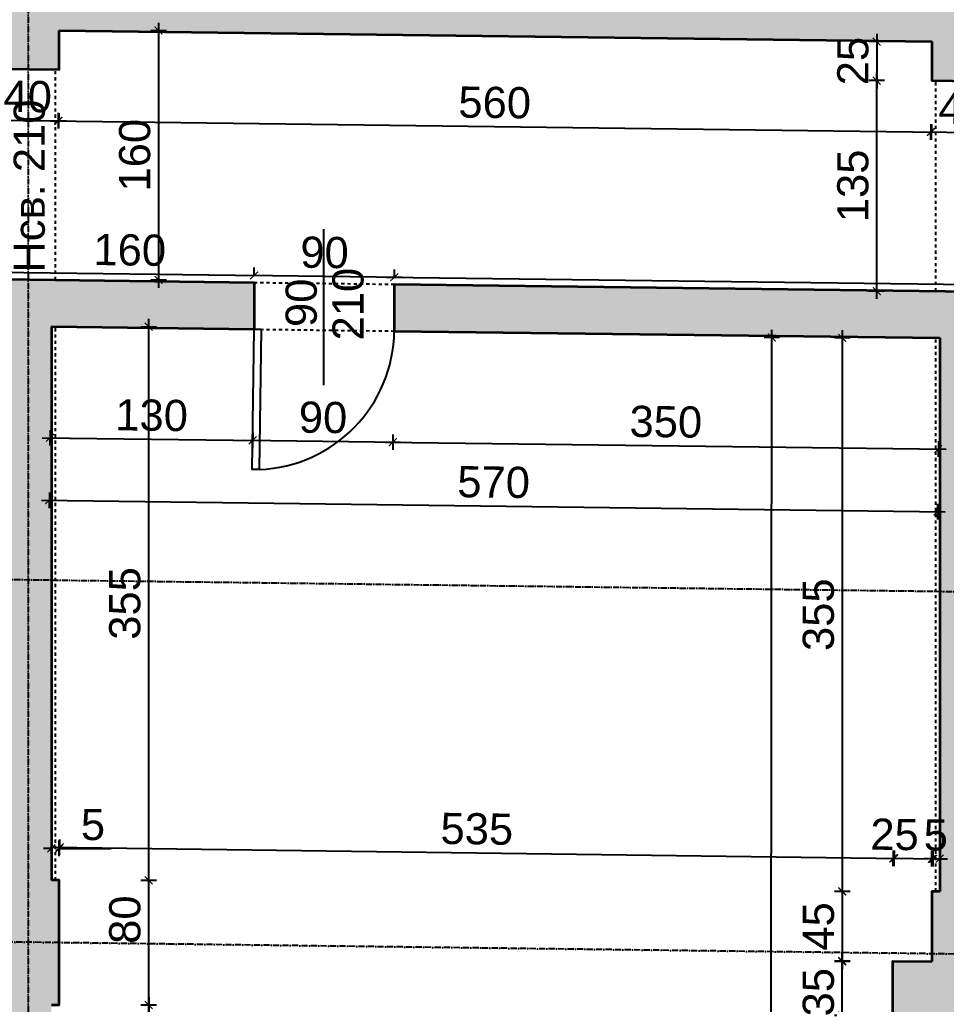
# Model space of a CAD drawing. Header units: inches. Extents: x -72385 to 39588, y -6525 to 66685.
# Drawn here: x -42330 to -41736, y 15743 to 16374 of the extents above; entities that cross this region are included whole.
import ezdxf

# ---------------------------------------------------------------- set-up
doc = ezdxf.new("R2010")
doc.units = ezdxf.units.IN
doc.header["$MEASUREMENT"] = 0
doc.linetypes.add('DashDot', pattern=[0.6, 0.4, -0.1, 0, -0.1])
doc.linetypes.add('Hidden', pattern=[0.4, 0.2, -0.2])
for name, color, linetype, lineweight in [('Врати', 251, 'Continuous', 25), ('Линия на разрез', 252, 'DashDot', 25), ('Надписи Hсв', 252, 'Continuous', 25), ('Надписи врати', 252, 'Continuous', 25), ('Надписи коти вътрешни', 252, 'Continuous', 25), ('Оси', 252, 'DashDot', 25), ('Пунктир', 253, 'Hidden', 25), ('Разрезни линии', 7, 'Continuous', 35), ('Щрих стени', 254, 'Continuous', 25)]:
    doc.layers.add(name, color=color, linetype=linetype, lineweight=lineweight)
doc.styles.add('Arial Regular', font='arial.ttf')
doc.styles.get("Standard").update_dxf_attribs({"font": 'arial.ttf'})
doc.dimstyles.new('Annotative', dxfattribs={"dimscale": 0, "dimtxt": 20, "dimasz": 5, "dimexe": 5, "dimexo": 5, "dimgap": 5, "dimtad": 1, "dimdec": 0, "dimzin": 0, "dimdsep": 46, "dimtxsty": 'Standard', "dimblk": 'ARCHTICK', "dimcen": 5, "dimdle": 5, "dimadec": 0, "dimazin": 0, "dimtfac": 1, "dimtdec": 0, "dimtofl": 0, "dimtmove": 0, "dimatfit": 3, "dimldrblk": 'ARCHTICK', "dimfxl": 5, "dimfxlon": 1, "dimtolj": 1, "dimtzin": 0, "dimarcsym": 1})

# ---------------------------------------------------------------- blocks, each defined once
blk = doc.blocks.new('_ArchTick')
at = {"color": 0, "linetype": 'ByBlock', "const_width": 0.15}
blk.add_lwpolyline([(-0.5, -0.5), (0.5, 0.5)], dxfattribs=at)
blk = doc.blocks.new('*D1072')
at = {"layer": 'Defpoints', "color": 0, "ltscale": 50, "transparency": 16777216}
for p in [(-42309.84, 16177.52), (-42179.84, 16175.87), (-42180.75, 16104.56)]:
    blk.add_point(p, dxfattribs=at)
at = {"layer": 'Надписи коти вътрешни', "color": 0, "lineweight": -2, "ltscale": 50, "transparency": 16777216}
for p, q in [((-42310.68, 16111.22), (-42310.81, 16101.22)), ((-42315.74, 16106.28), (-42175.75, 16104.5)), ((-42180.68, 16109.56), (-42180.81, 16099.56))]:
    blk.add_line(p, q, dxfattribs=at)
at = {"layer": 'Надписи коти вътрешни', "color": 0, "lineweight": -2, "ltscale": 50, "transparency": 16777216, "xscale": 5, "yscale": 5, "zscale": 5}
for p, rotation in [((-42310.75, 16106.22), 179.2706286525478), ((-42180.75, 16104.56), 359.2706286525478)]:
    blk.add_blockref('_ArchTick', p, dxfattribs=dict(at, rotation=rotation))
at = {"layer": 'Надписи коти вътрешни', "color": 0, "ltscale": 50, "transparency": 16777216, "insert": (-42245.55, 16120.61), "char_height": 20, "attachment_point": 5, "rotation": 359.27063}
blk.add_mtext('\\A1;130', dxfattribs=at)
blk = doc.blocks.new('*D1073')
at = {"layer": 'Defpoints', "color": 0, "ltscale": 50, "transparency": 16777216}
for p in [(-42179.84, 16175.87), (-42089.84, 16174.72), (-42090.75, 16103.42)]:
    blk.add_point(p, dxfattribs=at)
at = {"layer": 'Надписи коти вътрешни', "color": 0, "lineweight": -2, "ltscale": 50, "transparency": 16777216}
for p, q in [((-42180.68, 16109.56), (-42180.81, 16099.56)), ((-42090.68, 16108.42), (-42090.81, 16098.42)), ((-42185.74, 16104.63), (-42085.75, 16103.35))]:
    blk.add_line(p, q, dxfattribs=at)
at = {"layer": 'Надписи коти вътрешни', "color": 0, "lineweight": -2, "ltscale": 50, "transparency": 16777216, "xscale": 5, "yscale": 5, "zscale": 5}
for p, rotation in [((-42180.75, 16104.56), 179.2706286522197), ((-42090.75, 16103.42), 359.2706286522197)]:
    blk.add_blockref('_ArchTick', p, dxfattribs=dict(at, rotation=rotation))
at = {"layer": 'Надписи коти вътрешни', "color": 0, "ltscale": 50, "transparency": 16777216, "insert": (-42135.55, 16119.2), "char_height": 20, "attachment_point": 5, "rotation": 359.27063}
blk.add_mtext('\\A1;90', dxfattribs=at)
blk = doc.blocks.new('*D1074')
at = {"layer": 'Defpoints', "color": 0, "ltscale": 50, "transparency": 16777216}
for p in [(-42089.84, 16174.72), (-41739.84, 16170.26), (-41740.75, 16098.96)]:
    blk.add_point(p, dxfattribs=at)
at = {"layer": 'Надписи коти вътрешни', "color": 0, "lineweight": -2, "ltscale": 50, "transparency": 16777216}
for p, q in [((-42090.68, 16108.42), (-42090.81, 16098.42)), ((-42095.74, 16103.48), (-41735.75, 16098.9)), ((-41740.68, 16103.96), (-41740.81, 16093.96))]:
    blk.add_line(p, q, dxfattribs=at)
at = {"layer": 'Надписи коти вътрешни', "color": 0, "lineweight": -2, "ltscale": 50, "transparency": 16777216, "xscale": 5, "yscale": 5, "zscale": 5}
for p, rotation in [((-42090.75, 16103.42), 179.2706286525474), ((-41740.75, 16098.96), 359.2706286525474)]:
    blk.add_blockref('_ArchTick', p, dxfattribs=dict(at, rotation=rotation))
at = {"layer": 'Надписи коти вътрешни', "color": 0, "ltscale": 50, "transparency": 16777216, "insert": (-41915.55, 16116.41), "char_height": 20, "attachment_point": 5, "rotation": 359.27063}
blk.add_mtext('\\A1;350', dxfattribs=at)
blk = doc.blocks.new('*D4494')
at = {"layer": 'Defpoints', "color": 0, "ltscale": 50, "transparency": 16777216}
for p in [(-42309.84, 16177.52), (-41739.84, 16170.26), (-41741.26, 16058.88)]:
    blk.add_point(p, dxfattribs=at)
at = {"layer": 'Надписи коти вътрешни', "color": 0, "lineweight": -2, "ltscale": 50, "transparency": 16777216}
for p, q in [((-42311.19, 16071.14), (-42311.32, 16061.14)), ((-42316.25, 16066.2), (-41736.26, 16058.82)), ((-41741.19, 16063.88), (-41741.32, 16053.88))]:
    blk.add_line(p, q, dxfattribs=at)
at = {"layer": 'Надписи коти вътрешни', "color": 0, "lineweight": -2, "ltscale": 50, "transparency": 16777216, "xscale": 5, "yscale": 5, "zscale": 5}
for p, rotation in [((-42311.26, 16066.14), 179.2706286525479), ((-41741.26, 16058.88), 359.2706286525479)]:
    blk.add_blockref('_ArchTick', p, dxfattribs=dict(at, rotation=rotation))
at = {"layer": 'Надписи коти вътрешни', "color": 0, "ltscale": 50, "transparency": 16777216, "insert": (-42026.06, 16077.72), "char_height": 20, "attachment_point": 5, "rotation": 359.27063}
blk.add_mtext('\\A1;570', dxfattribs=at)
blk = doc.blocks.new('*D1075')
at = {"layer": 'Defpoints', "color": 0, "ltscale": 50, "transparency": 16777216}
for p in [(-42307.34, 16177.49), (-42247.45, 16177.49), (-42307.34, 15822.46)]:
    blk.add_point(p, dxfattribs=at)
at = {"layer": 'Надписи коти вътрешни', "color": 0, "lineweight": -2, "ltscale": 50, "transparency": 16777216}
for p, q in [((-42247.45, 15817.46), (-42247.45, 16182.49)), ((-42252.45, 16177.49), (-42242.45, 16177.49)), ((-42252.45, 15822.46), (-42242.45, 15822.46))]:
    blk.add_line(p, q, dxfattribs=at)
at = {"layer": 'Надписи коти вътрешни', "color": 0, "lineweight": -2, "ltscale": 50, "transparency": 16777216, "xscale": 5, "yscale": 5, "zscale": 5}
for p, rotation in [((-42247.45, 16177.49), 90), ((-42247.45, 15822.46), 270)]:
    blk.add_blockref('_ArchTick', p, dxfattribs=dict(at, rotation=rotation))
at = {"layer": 'Надписи коти вътрешни', "color": 0, "ltscale": 50, "transparency": 16777216, "insert": (-42262.67, 15999.97), "char_height": 20, "attachment_point": 5, "rotation": 90}
blk.add_mtext('\\A1;355', dxfattribs=at)
blk = doc.blocks.new('*D8232')
at = {"layer": 'Defpoints', "color": 0, "ltscale": 50, "transparency": 16777216}
for p in [(-42304.84, 15822.43), (-42247.45, 15822.43), (-42304.84, 15742.42)]:
    blk.add_point(p, dxfattribs=at)
at = {"layer": 'Надписи коти вътрешни', "color": 0, "lineweight": -2, "ltscale": 50, "transparency": 16777216}
for p, q in [((-42247.45, 15737.42), (-42247.45, 15827.43)), ((-42252.45, 15822.43), (-42242.45, 15822.43)), ((-42252.45, 15742.42), (-42242.45, 15742.42))]:
    blk.add_line(p, q, dxfattribs=at)
at = {"layer": 'Надписи коти вътрешни', "color": 0, "lineweight": -2, "ltscale": 50, "transparency": 16777216, "xscale": 5, "yscale": 5, "zscale": 5}
for p, rotation in [((-42247.45, 15822.43), 90), ((-42247.45, 15742.42), 270)]:
    blk.add_blockref('_ArchTick', p, dxfattribs=dict(at, rotation=rotation))
at = {"layer": 'Надписи коти вътрешни', "color": 0, "ltscale": 50, "transparency": 16777216, "insert": (-42262.66, 15797.16), "char_height": 20, "attachment_point": 5, "rotation": 90}
blk.add_mtext('\\A1;80', dxfattribs=at)
blk = doc.blocks.new('*D1076')
at = {"layer": 'Defpoints', "color": 0, "ltscale": 50, "transparency": 16777216}
for p in [(-42309.84, 15742.49), (-42309.84, 15234.94), (-42247.45, 15234.94)]:
    blk.add_point(p, dxfattribs=at)
at = {"layer": 'Надписи коти вътрешни', "color": 0, "lineweight": -2, "ltscale": 50, "transparency": 16777216}
for p, q in [((-42247.45, 15747.49), (-42247.45, 15229.94)), ((-42252.45, 15742.49), (-42242.45, 15742.49)), ((-42252.45, 15234.94), (-42242.45, 15234.94))]:
    blk.add_line(p, q, dxfattribs=at)
at = {"layer": 'Надписи коти вътрешни', "color": 0, "lineweight": -2, "ltscale": 50, "transparency": 16777216, "xscale": 5, "yscale": 5, "zscale": 5}
for p, rotation in [((-42247.45, 15742.49), 90), ((-42247.45, 15234.94), 270)]:
    blk.add_blockref('_ArchTick', p, dxfattribs=dict(at, rotation=rotation))
at = {"layer": 'Надписи коти вътрешни', "color": 0, "ltscale": 50, "transparency": 16777216, "insert": (-42262.66, 15488.72), "char_height": 20, "attachment_point": 5, "rotation": 90}
blk.add_mtext('\\A1;508', dxfattribs=at)
blk = doc.blocks.new('*D1079')
at = {"layer": 'Defpoints', "color": 0, "ltscale": 50, "transparency": 16777216}
for p in [(-41802.38, 15770.61), (-41769.84, 15770.61), (-41769.84, 15735.61)]:
    blk.add_point(p, dxfattribs=at)
at = {"layer": 'Надписи коти вътрешни', "color": 0, "lineweight": -2, "ltscale": 50, "transparency": 16777216}
for p, q in [((-41797.38, 15770.61), (-41807.38, 15770.61)), ((-41802.38, 15730.61), (-41802.38, 15775.61)), ((-41797.38, 15735.61), (-41807.38, 15735.61))]:
    blk.add_line(p, q, dxfattribs=at)
at = {"layer": 'Надписи коти вътрешни', "color": 0, "lineweight": -2, "ltscale": 50, "transparency": 16777216, "xscale": 5, "yscale": 5, "zscale": 5}
for p, rotation in [((-41802.38, 15770.61), 90), ((-41802.38, 15735.61), 270)]:
    blk.add_blockref('_ArchTick', p, dxfattribs=dict(at, rotation=rotation))
at = {"layer": 'Надписи коти вътрешни', "color": 0, "ltscale": 50, "transparency": 16777216, "insert": (-41817.6, 15750.61), "char_height": 20, "attachment_point": 5, "rotation": 90}
blk.add_mtext('\\A1;35', dxfattribs=at)
blk = doc.blocks.new('*D1080')
at = {"layer": 'Defpoints', "color": 0, "ltscale": 50, "transparency": 16777216}
for p in [(-41744.84, 15815.3), (-41802.38, 15770.3), (-41744.84, 15770.3)]:
    blk.add_point(p, dxfattribs=at)
at = {"layer": 'Надписи коти вътрешни', "color": 0, "lineweight": -2, "ltscale": 50, "transparency": 16777216}
for p, q in [((-41797.38, 15815.3), (-41807.38, 15815.3)), ((-41802.38, 15820.3), (-41802.38, 15765.3)), ((-41797.38, 15770.3), (-41807.38, 15770.3))]:
    blk.add_line(p, q, dxfattribs=at)
at = {"layer": 'Надписи коти вътрешни', "color": 0, "lineweight": -2, "ltscale": 50, "transparency": 16777216, "xscale": 5, "yscale": 5, "zscale": 5}
for p, rotation in [((-41802.38, 15815.3), 90), ((-41802.38, 15770.3), 270)]:
    blk.add_blockref('_ArchTick', p, dxfattribs=dict(at, rotation=rotation))
at = {"layer": 'Надписи коти вътрешни', "color": 0, "ltscale": 50, "transparency": 16777216, "insert": (-41817.55, 15792.8), "char_height": 20, "attachment_point": 5, "rotation": 90}
blk.add_mtext('\\A1;45', dxfattribs=at)
blk = doc.blocks.new('*D1081')
at = {"layer": 'Defpoints', "color": 0, "ltscale": 50, "transparency": 16777216}
for p in [(-41739.84, 16170.26), (-41802.38, 15815.24), (-41739.84, 15815.24)]:
    blk.add_point(p, dxfattribs=at)
at = {"layer": 'Надписи коти вътрешни', "color": 0, "lineweight": -2, "ltscale": 50, "transparency": 16777216}
for p, q in [((-41802.38, 16175.26), (-41802.38, 15810.24)), ((-41797.38, 16170.26), (-41807.38, 16170.26)), ((-41797.38, 15815.24), (-41807.38, 15815.24))]:
    blk.add_line(p, q, dxfattribs=at)
at = {"layer": 'Надписи коти вътрешни', "color": 0, "lineweight": -2, "ltscale": 50, "transparency": 16777216, "xscale": 5, "yscale": 5, "zscale": 5}
for p, rotation in [((-41802.38, 16170.26), 90), ((-41802.38, 15815.24), 270)]:
    blk.add_blockref('_ArchTick', p, dxfattribs=dict(at, rotation=rotation))
at = {"layer": 'Надписи коти вътрешни', "color": 0, "ltscale": 50, "transparency": 16777216, "insert": (-41817.6, 15992.75), "char_height": 20, "attachment_point": 5, "rotation": 90}
blk.add_mtext('\\A1;355', dxfattribs=at)
blk = doc.blocks.new('*D1083')
at = {"layer": 'Defpoints', "color": 0, "ltscale": 50, "transparency": 16777216}
for p in [(-41847.58, 16170.55), (-41755.53, 16170.46), (-41756.41, 15192.9)]:
    blk.add_point(p, dxfattribs=at)
at = {"layer": 'Надписи коти вътрешни', "color": 0, "lineweight": -2, "ltscale": 50, "transparency": 16777216}
for p, q in [((-41848.47, 15187.98), (-41847.58, 16175.55)), ((-41842.58, 16170.54), (-41852.58, 16170.55)), ((-41843.46, 15192.97), (-41853.46, 15192.98))]:
    blk.add_line(p, q, dxfattribs=at)
at = {"layer": 'Надписи коти вътрешни', "color": 0, "lineweight": -2, "ltscale": 50, "transparency": 16777216, "xscale": 5, "yscale": 5, "zscale": 5}
for p, rotation in [((-41847.58, 16170.55), 89.94863917630724), ((-41848.46, 15192.98), 269.9486391763072)]:
    blk.add_blockref('_ArchTick', p, dxfattribs=dict(at, rotation=rotation))
at = {"layer": 'Надписи коти вътрешни', "color": 0, "ltscale": 50, "transparency": 16777216, "insert": (-41863.23, 15681.78), "char_height": 20, "attachment_point": 5, "rotation": 89.94864}
blk.add_mtext('\\A1;978', dxfattribs=at)
blk = doc.blocks.new('*D1170')
at = {"layer": 'Defpoints', "color": 0, "ltscale": 50, "transparency": 16777216}
for p in [(-41744.84, 16360.34), (-41780.24, 16335.34), (-41744.84, 16335.34)]:
    blk.add_point(p, dxfattribs=at)
at = {"layer": 'Надписи коти вътрешни', "color": 0, "lineweight": -2, "ltscale": 50, "transparency": 16777216}
for p, q in [((-41780.24, 16365.34), (-41780.24, 16330.34)), ((-41775.24, 16360.34), (-41785.24, 16360.34)), ((-41775.24, 16335.34), (-41785.24, 16335.34))]:
    blk.add_line(p, q, dxfattribs=at)
at = {"layer": 'Надписи коти вътрешни', "color": 0, "lineweight": -2, "ltscale": 50, "transparency": 16777216, "xscale": 5, "yscale": 5, "zscale": 5}
for p, rotation in [((-41780.24, 16360.34), 90), ((-41780.24, 16335.34), 270)]:
    blk.add_blockref('_ArchTick', p, dxfattribs=dict(at, rotation=rotation))
at = {"layer": 'Надписи коти вътрешни', "color": 0, "ltscale": 50, "transparency": 16777216, "insert": (-41795.45, 16347.84), "char_height": 20, "attachment_point": 5, "rotation": 90}
blk.add_mtext('\\A1;25', dxfattribs=at)
blk = doc.blocks.new('*D1171')
at = {"layer": 'Defpoints', "color": 0, "ltscale": 50, "transparency": 16777216}
for p in [(-41780.24, 16335.31), (-41742.34, 16335.31), (-41739.84, 16200.27)]:
    blk.add_point(p, dxfattribs=at)
at = {"layer": 'Надписи коти вътрешни', "color": 0, "lineweight": -2, "ltscale": 50, "transparency": 16777216}
for p, q in [((-41780.24, 16195.27), (-41780.24, 16340.31)), ((-41775.24, 16335.31), (-41785.24, 16335.31)), ((-41775.24, 16200.27), (-41785.24, 16200.27))]:
    blk.add_line(p, q, dxfattribs=at)
at = {"layer": 'Надписи коти вътрешни', "color": 0, "lineweight": -2, "ltscale": 50, "transparency": 16777216, "xscale": 5, "yscale": 5, "zscale": 5}
for p, rotation in [((-41780.24, 16335.31), 90), ((-41780.24, 16200.27), 270)]:
    blk.add_blockref('_ArchTick', p, dxfattribs=dict(at, rotation=rotation))
at = {"layer": 'Надписи коти вътрешни', "color": 0, "ltscale": 50, "transparency": 16777216, "insert": (-41795.46, 16267.79), "char_height": 20, "attachment_point": 5, "rotation": 90}
blk.add_mtext('\\A1;135', dxfattribs=at)
blk = doc.blocks.new('*D4498')
at = {"layer": 'Defpoints', "color": 0, "ltscale": 50, "transparency": 16777216}
for p in [(-42304.84, 16367.47), (-42304.84, 16207.46), (-42241.12, 16207.46)]:
    blk.add_point(p, dxfattribs=at)
at = {"layer": 'Надписи коти вътрешни', "color": 0, "lineweight": -2, "ltscale": 50, "transparency": 16777216}
for p, q in [((-42241.12, 16372.47), (-42241.12, 16202.46)), ((-42246.12, 16367.47), (-42236.12, 16367.47)), ((-42246.12, 16207.46), (-42236.12, 16207.46))]:
    blk.add_line(p, q, dxfattribs=at)
at = {"layer": 'Надписи коти вътрешни', "color": 0, "lineweight": -2, "ltscale": 50, "transparency": 16777216, "xscale": 5, "yscale": 5, "zscale": 5}
for p, rotation in [((-42241.12, 16367.47), 90), ((-42241.12, 16207.46), 270)]:
    blk.add_blockref('_ArchTick', p, dxfattribs=dict(at, rotation=rotation))
at = {"layer": 'Надписи коти вътрешни', "color": 0, "ltscale": 50, "transparency": 16777216, "insert": (-42256.33, 16287.47), "char_height": 20, "attachment_point": 5, "rotation": 90}
blk.add_mtext('\\A1;160', dxfattribs=at)
blk = doc.blocks.new('*D1188')
at = {"layer": 'Defpoints', "color": 0, "ltscale": 50, "transparency": 16777216}
for p in [(-42344.84, 16342.98), (-42304.84, 16342.47), (-42305.26, 16309.55)]:
    blk.add_point(p, dxfattribs=at)
at = {"layer": 'Надписи коти вътрешни', "color": 0, "lineweight": -2, "ltscale": 50, "transparency": 16777216}
for p, q in [((-42345.19, 16315.06), (-42345.32, 16305.06)), ((-42305.19, 16314.55), (-42305.32, 16304.55)), ((-42350.26, 16310.12), (-42300.26, 16309.49))]:
    blk.add_line(p, q, dxfattribs=at)
at = {"layer": 'Надписи коти вътрешни', "color": 0, "lineweight": -2, "ltscale": 50, "transparency": 16777216, "xscale": 5, "yscale": 5, "zscale": 5}
for p, rotation in [((-42345.26, 16310.06), 179.2706286525463), ((-42305.26, 16309.55), 359.2706286525462)]:
    blk.add_blockref('_ArchTick', p, dxfattribs=dict(at, rotation=rotation))
at = {"layer": 'Надписи коти вътрешни', "color": 0, "ltscale": 50, "transparency": 16777216, "insert": (-42325.06, 16325.02), "char_height": 20, "attachment_point": 5, "rotation": 359.27063}
blk.add_mtext('\\A1;40', dxfattribs=at)
blk = doc.blocks.new('*D1189')
at = {"layer": 'Defpoints', "color": 0, "ltscale": 50, "transparency": 16777216}
for p in [(-42304.84, 16367.47), (-41744.84, 16360.34), (-41745.57, 16302.43)]:
    blk.add_point(p, dxfattribs=at)
at = {"layer": 'Надписи коти вътрешни', "color": 0, "lineweight": -2, "ltscale": 50, "transparency": 16777216}
for p, q in [((-42305.51, 16314.56), (-42305.64, 16304.56)), ((-42310.57, 16309.62), (-41740.58, 16302.36)), ((-41745.51, 16307.43), (-41745.64, 16297.43))]:
    blk.add_line(p, q, dxfattribs=at)
at = {"layer": 'Надписи коти вътрешни', "color": 0, "lineweight": -2, "ltscale": 50, "transparency": 16777216, "xscale": 5, "yscale": 5, "zscale": 5}
for p, rotation in [((-42305.57, 16309.56), 179.2706286525474), ((-41745.57, 16302.43), 359.2706286525474)]:
    blk.add_blockref('_ArchTick', p, dxfattribs=dict(at, rotation=rotation))
at = {"layer": 'Надписи коти вътрешни', "color": 0, "ltscale": 50, "transparency": 16777216, "insert": (-42025.38, 16321.2), "char_height": 20, "attachment_point": 5, "rotation": 359.27063}
blk.add_mtext('\\A1;560', dxfattribs=at)
blk = doc.blocks.new('*D1190')
at = {"layer": 'Defpoints', "color": 0, "ltscale": 50, "transparency": 16777216}
for p in [(-41744.84, 16335.34), (-41704.84, 16334.83), (-41705.26, 16301.91)]:
    blk.add_point(p, dxfattribs=at)
at = {"layer": 'Надписи коти вътрешни', "color": 0, "lineweight": -2, "ltscale": 50, "transparency": 16777216}
for p, q in [((-41745.19, 16307.42), (-41745.32, 16297.42)), ((-41705.19, 16306.91), (-41705.32, 16296.91)), ((-41750.26, 16302.49), (-41700.26, 16301.85))]:
    blk.add_line(p, q, dxfattribs=at)
at = {"layer": 'Надписи коти вътрешни', "color": 0, "lineweight": -2, "ltscale": 50, "transparency": 16777216, "xscale": 5, "yscale": 5, "zscale": 5}
for p, rotation in [((-41745.26, 16302.42), 179.2706286525463), ((-41705.26, 16301.91), 359.2706286525462)]:
    blk.add_blockref('_ArchTick', p, dxfattribs=dict(at, rotation=rotation))
at = {"layer": 'Надписи коти вътрешни', "color": 0, "ltscale": 50, "transparency": 16777216, "insert": (-41725.06, 16317.38), "char_height": 20, "attachment_point": 5, "rotation": 359.27063}
blk.add_mtext('\\A1;40', dxfattribs=at)
blk = doc.blocks.new('*D1202')
at = {"layer": 'Defpoints', "color": 0, "ltscale": 50, "transparency": 16777216}
for p in [(-42339.84, 16207.91), (-42179.84, 16205.87), (-42179.78, 16210.39)]:
    blk.add_point(p, dxfattribs=at)
at = {"layer": 'Надписи коти вътрешни', "color": 0, "lineweight": -2, "ltscale": 50, "transparency": 16777216}
for p, q in [((-42344.78, 16212.49), (-42174.78, 16210.33)), ((-42339.78, 16212.43), (-42339.72, 16217.43)), ((-42179.78, 16210.39), (-42179.72, 16215.39))]:
    blk.add_line(p, q, dxfattribs=at)
at = {"layer": 'Надписи коти вътрешни', "color": 0, "lineweight": -2, "ltscale": 50, "transparency": 16777216, "xscale": 5, "yscale": 5, "zscale": 5}
for p, rotation in [((-42339.78, 16212.43), 179.2706286525475), ((-42179.78, 16210.39), 359.2706286525475)]:
    blk.add_blockref('_ArchTick', p, dxfattribs=dict(at, rotation=rotation))
at = {"layer": 'Надписи коти вътрешни', "color": 0, "ltscale": 50, "transparency": 16777216, "insert": (-42259.59, 16226.62), "char_height": 20, "attachment_point": 5, "rotation": 359.27063}
blk.add_mtext('\\A1;160', dxfattribs=at)
blk = doc.blocks.new('*D1203')
at = {"layer": 'Defpoints', "color": 0, "ltscale": 50, "transparency": 16777216}
for p in [(-42179.84, 16205.87), (-42089.78, 16209.25), (-42089.84, 16204.72)]:
    blk.add_point(p, dxfattribs=at)
at = {"layer": 'Надписи коти вътрешни', "color": 0, "lineweight": -2, "ltscale": 50, "transparency": 16777216}
for p, q in [((-42179.78, 16210.39), (-42179.72, 16215.39)), ((-42089.78, 16209.25), (-42089.72, 16214.25)), ((-42184.78, 16210.46), (-42084.78, 16209.18))]:
    blk.add_line(p, q, dxfattribs=at)
at = {"layer": 'Надписи коти вътрешни', "color": 0, "lineweight": -2, "ltscale": 50, "transparency": 16777216, "xscale": 5, "yscale": 5, "zscale": 5}
for p, rotation in [((-42179.78, 16210.39), 179.2706286525485), ((-42089.78, 16209.25), 359.2706286525485)]:
    blk.add_blockref('_ArchTick', p, dxfattribs=dict(at, rotation=rotation))
at = {"layer": 'Надписи коти вътрешни', "color": 0, "ltscale": 50, "transparency": 16777216, "insert": (-42134.59, 16225.03), "char_height": 20, "attachment_point": 5, "rotation": 359.27063}
blk.add_mtext('\\A1;90', dxfattribs=at)
blk = doc.blocks.new('*D1204')
at = {"layer": 'Defpoints', "color": 0, "ltscale": 50, "transparency": 16777216}
for p in [(-42089.84, 16204.72), (-41142.28, 16197.18), (-41142.34, 16192.66)]:
    blk.add_point(p, dxfattribs=at)
at = {"layer": 'Надписи коти вътрешни', "color": 0, "lineweight": -2, "ltscale": 50, "transparency": 16777216}
for p, q in [((-42089.78, 16209.25), (-42089.72, 16214.25)), ((-42094.78, 16209.31), (-41137.28, 16197.12)), ((-41142.28, 16197.18), (-41142.22, 16202.18))]:
    blk.add_line(p, q, dxfattribs=at)
at = {"layer": 'Надписи коти вътрешни', "color": 0, "lineweight": -2, "ltscale": 50, "transparency": 16777216, "xscale": 5, "yscale": 5, "zscale": 5}
for p, rotation in [((-42089.78, 16209.25), 179.270628652547), ((-41142.28, 16197.18), 359.270628652547)]:
    blk.add_blockref('_ArchTick', p, dxfattribs=dict(at, rotation=rotation))
at = {"layer": 'Надписи коти вътрешни', "color": 0, "ltscale": 50, "transparency": 16777216, "insert": (-41615.84, 16218.42), "char_height": 20, "attachment_point": 5, "rotation": 359.27063}
blk.add_mtext('\\A1;948', dxfattribs=at)
blk = doc.blocks.new('*D4527')
at = {"layer": 'Defpoints', "color": 0, "ltscale": 50, "transparency": 16777216}
for p in [(-42304.84, 15842.88), (-42309.84, 15822.49), (-42304.84, 15822.49)]:
    blk.add_point(p, dxfattribs=at)
at = {"layer": 'Надписи коти вътрешни', "color": 0, "lineweight": -2, "ltscale": 50, "transparency": 16777216}
for p, q in [((-42309.84, 15837.88), (-42309.84, 15847.88)), ((-42304.84, 15837.88), (-42304.84, 15847.88)), ((-42309.84, 15842.88), (-42314.84, 15842.88)), ((-42304.84, 15842.88), (-42271.58, 15842.88))]:
    blk.add_line(p, q, dxfattribs=at)
at = {"layer": 'Надписи коти вътрешни', "color": 0, "lineweight": -2, "ltscale": 50, "transparency": 16777216, "xscale": 5, "yscale": 5, "zscale": 5}
blk.add_blockref('_ArchTick', (-42309.84, 15842.88), dxfattribs=at)
at = {"layer": 'Надписи коти вътрешни', "color": 0, "lineweight": -2, "ltscale": 50, "transparency": 16777216, "xscale": 5, "yscale": 5, "zscale": 5, "rotation": 180}
blk.add_blockref('_ArchTick', (-42304.84, 15842.88), dxfattribs=at)
at = {"layer": 'Надписи коти вътрешни', "color": 0, "ltscale": 50, "transparency": 16777216, "insert": (-42283.21, 15858.05), "char_height": 20, "attachment_point": 5}
blk.add_mtext('\\A1;5', dxfattribs=at)
blk = doc.blocks.new('*D5388')
at = {"layer": 'Defpoints', "color": 0, "ltscale": 50, "transparency": 16777216}
for p in [(-41769.55, 15836.51), (-42304.84, 15822.43), (-41769.84, 15815.3)]:
    blk.add_point(p, dxfattribs=at)
at = {"layer": 'Надписи коти вътрешни', "color": 0, "lineweight": -2, "ltscale": 50, "transparency": 16777216}
for p, q in [((-42304.62, 15838.64), (-42304.49, 15848.64)), ((-42309.55, 15843.7), (-41764.56, 15836.44)), ((-41769.62, 15831.51), (-41769.49, 15841.51))]:
    blk.add_line(p, q, dxfattribs=at)
at = {"layer": 'Надписи коти вътрешни', "color": 0, "lineweight": -2, "ltscale": 50, "transparency": 16777216, "xscale": 5, "yscale": 5, "zscale": 5}
for p, rotation in [((-42304.55, 15843.64), 179.2365498233506), ((-41769.55, 15836.51), 359.2365498233506)]:
    blk.add_blockref('_ArchTick', p, dxfattribs=dict(at, rotation=rotation))
at = {"layer": 'Надписи коти вътрешни', "color": 0, "ltscale": 50, "transparency": 16777216, "insert": (-42036.85, 15855.29), "char_height": 20, "attachment_point": 5, "rotation": 359.23655}
blk.add_mtext('\\A1;535', dxfattribs=at)
blk = doc.blocks.new('*D1587')
at = {"layer": 'Defpoints', "color": 0, "ltscale": 50, "transparency": 16777216}
for p in [(-41744.84, 15836.19), (-41744.84, 15815.3), (-41739.84, 15815.24)]:
    blk.add_point(p, dxfattribs=at)
at = {"layer": 'Надписи коти вътрешни', "color": 0, "lineweight": -2, "ltscale": 50, "transparency": 16777216}
for p, q in [((-41744.84, 15831.19), (-41744.84, 15841.19)), ((-41739.84, 15831.19), (-41739.84, 15841.19)), ((-41744.84, 15836.19), (-41749.84, 15836.19)), ((-41739.84, 15836.19), (-41734.84, 15836.19))]:
    blk.add_line(p, q, dxfattribs=at)
at = {"layer": 'Надписи коти вътрешни', "color": 0, "lineweight": -2, "ltscale": 50, "transparency": 16777216, "xscale": 5, "yscale": 5, "zscale": 5}
blk.add_blockref('_ArchTick', (-41744.84, 15836.19), dxfattribs=at)
at = {"layer": 'Надписи коти вътрешни', "color": 0, "lineweight": -2, "ltscale": 50, "transparency": 16777216, "xscale": 5, "yscale": 5, "zscale": 5, "rotation": 180}
blk.add_blockref('_ArchTick', (-41739.84, 15836.19), dxfattribs=at)
at = {"layer": 'Надписи коти вътрешни', "color": 0, "ltscale": 50, "transparency": 16777216, "insert": (-41742.34, 15851.36), "char_height": 20, "attachment_point": 5}
blk.add_mtext('\\A1;5', dxfattribs=at)
blk = doc.blocks.new('*D1591')
at = {"layer": 'Defpoints', "color": 0, "ltscale": 50, "transparency": 16777216}
for p in [(-41744, 15836.18), (-41769.84, 15770.61), (-41744.84, 15770.3)]:
    blk.add_point(p, dxfattribs=at)
at = {"layer": 'Надписи коти вътрешни', "color": 0, "lineweight": -2, "ltscale": 50, "transparency": 16777216}
for p, q in [((-41769.06, 15831.5), (-41768.93, 15841.5)), ((-41744.06, 15831.18), (-41743.93, 15841.18)), ((-41774, 15836.56), (-41739, 15836.11))]:
    blk.add_line(p, q, dxfattribs=at)
at = {"layer": 'Надписи коти вътрешни', "color": 0, "lineweight": -2, "ltscale": 50, "transparency": 16777216, "xscale": 5, "yscale": 5, "zscale": 5}
for p, rotation in [((-41769, 15836.5), 179.2706286525377), ((-41744, 15836.18), 359.2706286525377)]:
    blk.add_blockref('_ArchTick', p, dxfattribs=dict(at, rotation=rotation))
at = {"layer": 'Надписи коти вътрешни', "color": 0, "ltscale": 50, "transparency": 16777216, "insert": (-41768.8, 15851.71), "char_height": 20, "attachment_point": 5, "rotation": 359.27063}
blk.add_mtext('\\A1;25', dxfattribs=at)

msp = doc.modelspace()

# ---------------------------------------------------------------- hatches: boundary and pattern name
at = {"layer": 'Щрих стени', "ltscale": 10}
h = msp.add_hatch(color=256, dxfattribs=at)
h.dxf.hatch_style = 1
h.paths.add_polyline_path([(-42607.34, 17003.88), (-42642.34, 17004.32), (-42642.34, 16969.32), (-42607.34, 16968.87)])
h.paths.add_polyline_path([(-42307.34, 17000.06), (-42342.34, 17000.5), (-42342.34, 16930.5), (-42307.34, 16930.05)])
h.paths.add_polyline_path([(-42007.34, 16996.24), (-42042.34, 16996.68), (-42042.34, 16961.68), (-42007.34, 16961.23)])
h.paths.add_polyline_path([(-41669.84, 16389.39), (-41704.84, 16389.84), (-41704.84, 16414.84), (-41724.84, 16415.09), (-41724.84, 16485.1), (-41739.84, 16485.29), (-41739.84, 16415.28), (-41744.84, 16415.35), (-41769.84, 16415.67), (-41769.84, 16390.66), (-42304.84, 16397.48), (-42304.84, 16422.48), (-42344.84, 16422.99), (-42344.84, 16397.98), (-42534.84, 16400.4), (-42534.84, 16370.4), (-42344.84, 16367.98), (-42344.84, 16342.98), (-42304.84, 16342.47), (-42304.84, 16367.47), (-41744.84, 16360.34), (-41744.84, 16335.34), (-41704.84, 16334.83), (-41704.84, 16359.83), (-41669.84, 16359.39)])
h.paths.add_polyline_path([(-41707.34, 16992.42), (-41742.34, 16992.86), (-41742.34, 16922.86), (-41739.84, 16922.83), (-41739.84, 16575.3), (-41724.84, 16575.11), (-41724.84, 16922.63), (-41707.34, 16922.41)])
h.paths.add_polyline_path([(-41407.34, 16988.6), (-41442.34, 16989.04), (-41442.34, 16954.04), (-41407.34, 16953.6)])
h.paths.add_polyline_path([(-41112.34, 16949.84), (-40882.34, 16946.91), (-40882.34, 16966.91), (-40907.34, 16967.23), (-40907.34, 16982.23), (-41142.34, 16985.22), (-41142.34, 16407.93), (-41144.84, 16407.96), (-41144.84, 16382.71), (-41579.84, 16388.25), (-41579.84, 16358.24), (-41144.84, 16352.71), (-41144.84, 16327.96), (-41104.84, 16327.45), (-41104.84, 16352.2), (-40962.34, 16350.38), (-40962.34, 15907.85), (-40932.34, 15907.46), (-40932.34, 16757.53), (-40917.34, 16757.34), (-40917.34, 16787.34), (-40962.34, 16787.92), (-40962.34, 16380.38), (-41104.84, 16382.2), (-41104.84, 16407.46), (-41112.34, 16407.55), (-41112.34, 16759.82), (-41102.34, 16759.7), (-41102.34, 16789.7), (-41112.34, 16789.83)])
h.paths.add_polyline_path([(-40222.34, 16973.51), (-40717.34, 16979.81), (-40717.34, 16964.81), (-40742.34, 16965.13), (-40742.34, 16945.13), (-40692.34, 16944.49), (-40692.34, 16939.49), (-40662.34, 16939.11), (-40662.34, 16944.11), (-40257.34, 16938.96), (-40257.34, 16638.93), (-40222.34, 16638.49)])
h.paths.add_polyline_path([(-40662.34, 16809.1), (-40692.34, 16809.48), (-40692.34, 16784.48), (-40817.34, 16786.07), (-40817.34, 16756.07), (-40452.34, 16751.42), (-40452.34, 15916.35), (-40422.34, 15915.97), (-40422.34, 16781.04), (-40662.34, 16784.1)])
h.paths.add_polyline_path([(-40634.84, 16383.72), (-40724.84, 16384.86), (-40724.84, 16339.86), (-40634.84, 16338.71)], flags=17)
h.paths.add_polyline_path([(-40857.34, 15781.5), (-40932.34, 15782.45), (-40932.34, 15807.46), (-40962.34, 15807.84), (-40962.34, 15782.84), (-40987.34, 15783.15), (-40987.34, 15753.15), (-40857.34, 15751.5)])
h.paths.add_polyline_path([(-40222.34, 16498.47), (-40257.34, 16498.92), (-40257.34, 15773.86), (-40422.34, 15775.96), (-40422.34, 15815.96), (-40452.34, 15816.35), (-40452.34, 15776.34), (-40767.34, 15780.35), (-40767.34, 15750.35), (-40207.34, 15743.22), (-40207.34, 15763.22), (-40222.34, 15763.41)])
h = msp.add_hatch(color=256, dxfattribs=at)
h.dxf.hatch_style = 1
h.paths.add_polyline_path([(-41112.34, 16207.28), (-41142.34, 16207.66), (-41142.34, 16192.66), (-42089.84, 16204.72), (-42089.84, 16174.72), (-41739.84, 16170.26), (-41739.84, 15815.24), (-41744.84, 15815.3), (-41744.84, 15770.3), (-41769.84, 15770.61), (-41769.84, 15735.61), (-41744.84, 15735.29), (-41739.84, 15735.23), (-41739.84, 15227.69), (-41742.34, 15227.72), (-41742.34, 15157.71), (-41707.34, 15157.27), (-41707.34, 15227.27), (-41709.84, 15227.31), (-41709.84, 15734.85), (-41704.84, 15734.78), (-41704.84, 15814.79), (-41709.84, 15814.85), (-41709.84, 16169.88), (-41142.34, 16162.66), (-41142.34, 16105.15), (-41197.34, 16105.85), (-41197.34, 16025.85), (-41142.34, 16025.15), (-41142.34, 15807.63), (-41144.84, 15807.66), (-41144.84, 15727.65), (-41142.34, 15727.62), (-41142.34, 15680.12), (-41112.34, 15679.74), (-41112.34, 15754.74), (-41087.34, 15754.42), (-41087.34, 15804.43), (-41112.34, 15804.75)])
h.paths.add_polyline_path([(-42304.84, 15822.43), (-42309.84, 15822.49), (-42309.84, 16177.52), (-42179.84, 16175.87), (-42179.84, 16205.87), (-42339.84, 16207.91), (-42339.84, 16177.9), (-43379.84, 16191.14), (-43379.84, 16161.14), (-42339.84, 16147.9), (-42339.84, 15822.87), (-42344.84, 15822.94), (-42344.84, 15742.93), (-42339.84, 15742.87), (-42339.84, 15235.33), (-42342.34, 15235.36), (-42342.34, 15165.35), (-42307.34, 15164.91), (-42307.34, 15234.91), (-42309.84, 15234.94), (-42309.84, 15742.49), (-42304.84, 15742.42)])
h.paths.add_polyline_path([(-42904.84, 15830.07), (-42944.84, 15830.58), (-42944.84, 15785.57), (-42969.84, 15785.89), (-42969.84, 15750.89), (-42944.84, 15750.57), (-42944.84, 15750.57), (-42904.84, 15750.06)], flags=17)
h.paths.add_polyline_path([(-43207.34, 15211.37), (-43242.34, 15211.81), (-43242.34, 15176.81), (-43207.34, 15176.36)], flags=17)
h.paths.add_polyline_path([(-42907.34, 15242.55), (-42942.34, 15243), (-42942.34, 15172.99), (-42907.34, 15172.55)], flags=17)
h.paths.add_polyline_path([(-42607.34, 15203.73), (-42642.34, 15204.17), (-42642.34, 15169.17), (-42607.34, 15168.73)], flags=17)
h.paths.add_polyline_path([(-42007.34, 15196.09), (-42042.34, 15196.54), (-42042.34, 15161.53), (-42007.34, 15161.09)], flags=17)
h.paths.add_polyline_path([(-41407.34, 15188.45), (-41442.34, 15188.9), (-41442.34, 15153.9), (-41407.34, 15153.45)])

# ---------------------------------------------------------------- linework, layer by layer
at = {"layer": 'Врати', "ltscale": 50}
msp.add_lwpolyline([(-42179.84, 16175.87), (-42175.34, 16175.81), (-42176.48, 16085.81), (-42180.98, 16085.87)], close=True, dxfattribs=at)
msp.add_arc((-42179.84, 16175.87), 90.01, 272.13661, 359.27063, dxfattribs=at)
at = {"layer": 'Линия на разрез', "ltscale": 10}
msp.add_lwpolyline([(-52477.21, 16144.44), (-41314.83, 16002.34), (-41314.83, 15502.3), (-40082.38, 15486.61)], dxfattribs=at)
at = {"layer": 'Надписи врати', "ltscale": 50}
msp.add_line((-42135.07, 16139.99), (-42135.07, 16239.99), dxfattribs=at)
at = {"layer": 'Оси', "ltscale": 10}
msp.add_line((-42324.84, 17382.81), (-42324.84, 14782.6), dxfattribs=at)
msp.add_lwpolyline([(-39839.84, 15751.04), (-51384.84, 15898.02), (-51384.84, 16028.03), (-52699.84, 16044.77)], dxfattribs=at)
at = {"layer": 'Пунктир', "ltscale": 10}
for p, q in [((-42307.34, 16207.49), (-42307.34, 16342.5)), ((-41742.34, 16200.3), (-41742.34, 16335.31)), ((-42179.84, 16205.87), (-42089.84, 16204.72)), ((-42307.34, 15822.46), (-42307.34, 16177.49)), ((-42179.84, 16175.87), (-42089.84, 16174.72)), ((-41742.34, 15815.27), (-41742.34, 16170.3))]:
    msp.add_line(p, q, dxfattribs=at)
at = {"layer": 'Разрезни линии', "ltscale": 50}
for p, q in [((-42304.84, 16367.47), (-41744.84, 16360.34)), ((-42339.84, 16207.91), (-42179.84, 16205.87)), ((-42179.84, 16205.87), (-42179.84, 16175.87)), ((-42089.84, 16204.72), (-41142.34, 16192.66)), ((-42089.84, 16204.72), (-42089.84, 16174.72)), ((-42309.84, 16177.52), (-42309.84, 15822.49)), ((-42309.84, 16177.52), (-42179.84, 16175.87)), ((-42089.84, 16174.72), (-41739.84, 16170.26)), ((-41739.84, 16170.26), (-41739.84, 15815.24))]:
    msp.add_line(p, q, dxfattribs=at)
for points in [[(-42344.84, 16367.98), (-42344.84, 16342.98), (-42304.84, 16342.47), (-42304.84, 16367.47)], [(-41744.84, 16360.34), (-41744.84, 16335.34), (-41704.84, 16334.83), (-41704.84, 16359.83)], [(-42309.84, 15742.49), (-42304.84, 15742.42), (-42304.84, 15822.43), (-42309.84, 15822.49)], [(-41739.84, 15815.24), (-41744.84, 15815.3), (-41744.84, 15770.3)], [(-41744.84, 15735.29), (-41744.84, 15735.29), (-41769.84, 15735.61), (-41769.84, 15770.61), (-41744.84, 15770.3)]]:
    msp.add_lwpolyline(points, dxfattribs=at)

# ---------------------------------------------------------------- texts
at = {"layer": 'Надписи Hсв', "ltscale": 100, "insert": (-42334.12, 16212.1), "char_height": 20, "width": 180.4891, "attachment_point": 1, "rotation": 90, "style": 'Arial Regular'}
msp.add_mtext('\\pxt8;Hсв. 210', dxfattribs=at)
at = {"layer": 'Надписи врати', "ltscale": 100, "char_height": 20, "width": 180.4891, "attachment_point": 1, "rotation": 90, "style": 'Arial Regular'}
for s, insert in [('210', (-42129.58, 16168.65)), ('90', (-42159.58, 16177.27))]:
    msp.add_mtext(s, dxfattribs=dict(at, insert=insert))

# ---------------------------------------------------------------- dimensions: what is measured, and where the dimension line sits
at = {"layer": 'Надписи коти вътрешни', "ltscale": 50}
for base, p1, p2, picture, middle in [((-42241.12, 16207.46), (-42304.84, 16367.47), (-42304.84, 16207.46), '*D4498', (-42256.33, 16287.47)), ((-41780.24, 16335.31), (-41739.84, 16200.27), (-41742.34, 16335.31), '*D1171', (-41795.46, 16267.79)), ((-42247.45, 16177.49), (-42307.34, 15822.46), (-42307.34, 16177.49), '*D1075', (-42262.67, 15999.97)), ((-41802.38, 15815.24), (-41739.84, 16170.26), (-41739.84, 15815.24), '*D1081', (-41817.6, 15992.75)), ((-41802.38, 15770.3), (-41744.84, 15815.3), (-41744.84, 15770.3), '*D1080', (-41817.55, 15792.8)), ((-42247.45, 15234.94), (-42309.84, 15742.49), (-42309.84, 15234.94), '*D1076', (-42262.66, 15488.72))]:
    dim = msp.add_linear_dim(base=base, p1=p1, p2=p2, angle=90, dimstyle='Annotative', override={"dimscale": 0, "dimtix": 0, "dimtofl": 0, "dimtmove": 0, "dimatfit": 3}, dxfattribs=at)
    dim.commit()
    dim.dimension.update_dxf_attribs({"geometry": picture, "text_midpoint": middle})
for p1, p2, distance, picture, middle in [((-42304.84, 16367.47), (-41744.84, 16360.34), -57.92, '*D1189', (-42025.38, 16321.2)), ((-42344.84, 16342.98), (-42304.84, 16342.47), -32.92, '*D1188', (-42325.06, 16325.02)), ((-41744.84, 16335.34), (-41704.84, 16334.83), -32.92, '*D1190', (-41725.06, 16317.38)), ((-42339.84, 16207.91), (-42179.84, 16205.87), 4.52, '*D1202', (-42259.59, 16226.62)), ((-42179.84, 16205.87), (-42089.84, 16204.72), 4.52, '*D1203', (-42134.59, 16225.03)), ((-42089.84, 16204.72), (-41142.34, 16192.66), 4.52, '*D1204', (-41615.84, 16218.42)), ((-42309.84, 16177.52), (-41739.84, 16170.26), -111.39, '*D4494', (-42026.06, 16077.72)), ((-42309.84, 16177.52), (-42179.84, 16175.87), -71.31, '*D1072', (-42245.55, 16120.61)), ((-42179.84, 16175.87), (-42089.84, 16174.72), -71.31, '*D1073', (-42135.55, 16119.2)), ((-42089.84, 16174.72), (-41739.84, 16170.26), -71.31, '*D1074', (-41915.55, 16116.41)), ((-41756.41, 15192.9), (-41755.53, 16170.46), 92.06, '*D1083', (-41863.23, 15681.78)), ((-42304.84, 15822.43), (-41769.84, 15815.3), 21.21, '*D5388', (-42036.85, 15855.29))]:
    dim = msp.add_aligned_dim(p1=p1, p2=p2, distance=distance, dimstyle='Annotative', override={"dimscale": 0, "dimtix": 0, "dimtofl": 0, "dimtmove": 0, "dimatfit": 3}, dxfattribs=at)
    dim.commit()
    dim.dimension.update_dxf_attribs({"geometry": picture, "text_midpoint": middle})
for base, p1, p2, angle, picture, middle, dimtype in [((-41780.24, 16335.34), (-41744.84, 16360.34), (-41744.84, 16335.34), 90, '*D1170', (-41780.24, 16347.84), 128), ((-41744, 15836.18), (-41769.84, 15770.61), (-41744.84, 15770.3), 359.27063, '*D1591', (-41769, 15836.5), 129), ((-42247.45, 15822.43), (-42304.84, 15742.42), (-42304.84, 15822.43), 90, '*D8232', (-42247.45, 15797.16), 128), ((-41802.38, 15770.61), (-41769.84, 15735.61), (-41769.84, 15770.61), 90, '*D1079', (-41802.38, 15750.61), 128)]:
    dim = msp.add_linear_dim(base=base, p1=p1, p2=p2, angle=angle, dimstyle='Annotative', override={"dimscale": 0, "dimtix": 0, "dimtofl": 0, "dimtmove": 0, "dimatfit": 3}, dxfattribs=at)
    dim.commit()
    dim.dimension.update_dxf_attribs({"geometry": picture, "text_midpoint": middle, "dimtype": dimtype})
dim = msp.add_linear_dim(base=(-42304.84, 15842.88), p1=(-42309.84, 15822.49), p2=(-42304.84, 15822.49), dimstyle='Annotative', override={"dimscale": 0, "dimtix": 0, "dimtofl": 0, "dimtmove": 0, "dimatfit": 3}, dxfattribs=at)
dim.commit()
dim.dimension.update_dxf_attribs({"geometry": '*D4527', "text_midpoint": (-42283.21, 15858.05)})
dim = msp.add_linear_dim(base=(-41744.84, 15836.19), p1=(-41739.84, 15815.24), p2=(-41744.84, 15815.3), dimstyle='Annotative', override={"dimscale": 0, "dimtix": 0, "dimtofl": 0, "dimtmove": 0, "dimatfit": 3}, dxfattribs=at)
dim.commit()
dim.dimension.update_dxf_attribs({"geometry": '*D1587', "text_midpoint": (-41742.34, 15836.19), "dimtype": 128})

doc.saveas('drawing.dxf')
